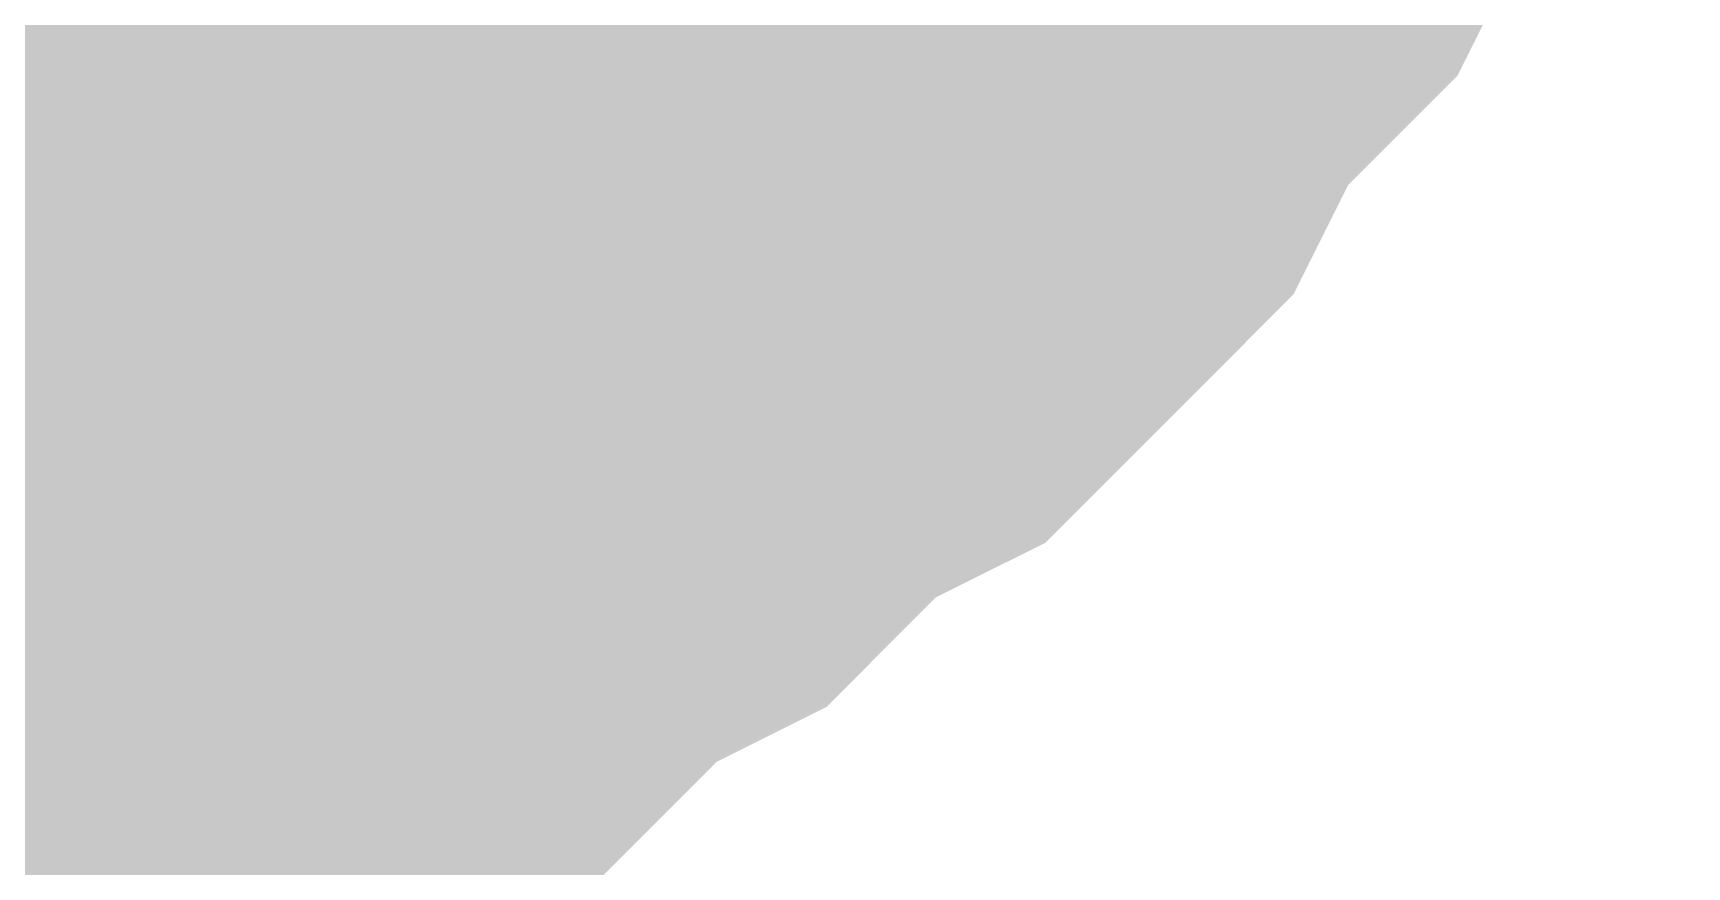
# Model space of a CAD drawing. Header units: inches. Extents: x 0 to 841, y 0 to 594.
# Drawn here: x 257.691 to 258.37, y 116.644 to 116.986 of the extents above; entities that cross this region are included whole.
import ezdxf

# ---------------------------------------------------------------- set-up
doc = ezdxf.new("R2010")
doc.units = ezdxf.units.IN
doc.layers.add('Sheet', color=255, linetype='Continuous')

msp = doc.modelspace()

# ---------------------------------------------------------------- linework, layer by layer
at = {"layer": 'Sheet'}
for points in [[(257.52369, 112.49796, 0.7493, 0.7493, 0), (257.52369, 117.48389, 0.7493, 0.7493, 0)], [(258.21988, 117.16946, 0.29972, 0.29972, 0), (258.19742, 117.12455, 0.29972, 0.29972, 0), (258.17496, 117.10209, 0.29972, 0.29972, 0), (258.1525, 117.05717, 0.29972, 0.29972, 0), (258.13005, 117.03471, 0.29972, 0.29972, 0), (258.10759, 117.01225, 0.29972, 0.29972, 0), (258.08513, 116.96733, 0.29972, 0.29972, 0), (258.06267, 116.94487, 0.29972, 0.29972, 0), (258.04022, 116.92241, 0.29972, 0.29972, 0), (258.01776, 116.89995, 0.29972, 0.29972, 0), (257.97284, 116.8775, 0.29972, 0.29972, 0), (257.95038, 116.85504, 0.29972, 0.29972, 0), (257.92793, 116.83258, 0.29972, 0.29972, 0), (257.88301, 116.81012, 0.29972, 0.29972, 0), (257.86055, 116.78766, 0.29972, 0.29972, 0), (257.81564, 116.78766, 0.29972, 0.29972, 0), (257.79318, 116.7652, 0.29972, 0.29972, 0), (257.74826, 116.7652, 0.29972, 0.29972, 0), (257.72581, 116.74274, 0.29972, 0.29972, 0), (257.68089, 116.74274, 0.29972, 0.29972, 0), (257.63598, 116.72028, 0.29972, 0.29972, 0), (257.61352, 116.72028, 0.29972, 0.29972, 0), (257.5686, 116.72028, 0.29972, 0.29972, 0), (257.52369, 116.72028, 0.29972, 0.29972, 0)], [(258.21988, 117.16946, 0.29972, 0.29972, 0), (258.19742, 117.12455, 0.29972, 0.29972, 0), (258.17496, 117.10209, 0.29972, 0.29972, 0), (258.1525, 117.05717, 0.29972, 0.29972, 0), (258.13005, 117.03471, 0.29972, 0.29972, 0), (258.10759, 117.01225, 0.29972, 0.29972, 0), (258.08513, 116.96733, 0.29972, 0.29972, 0), (258.06267, 116.94487, 0.29972, 0.29972, 0), (258.04022, 116.92241, 0.29972, 0.29972, 0), (258.01776, 116.89995, 0.29972, 0.29972, 0), (257.97284, 116.8775, 0.29972, 0.29972, 0), (257.95038, 116.85504, 0.29972, 0.29972, 0), (257.92793, 116.83258, 0.29972, 0.29972, 0), (257.88301, 116.81012, 0.29972, 0.29972, 0), (257.86055, 116.78766, 0.29972, 0.29972, 0), (257.81564, 116.78766, 0.29972, 0.29972, 0), (257.79318, 116.7652, 0.29972, 0.29972, 0), (257.74826, 116.7652, 0.29972, 0.29972, 0), (257.72581, 116.74274, 0.29972, 0.29972, 0), (257.68089, 116.74274, 0.29972, 0.29972, 0), (257.63598, 116.72028, 0.29972, 0.29972, 0), (257.61352, 116.72028, 0.29972, 0.29972, 0), (257.5686, 116.72028, 0.29972, 0.29972, 0), (257.52369, 116.72028, 0.29972, 0.29972, 0)], [(258.21988, 117.16946, 0.29972, 0.29972, 0), (258.19742, 117.12455, 0.29972, 0.29972, 0), (258.17496, 117.10209, 0.29972, 0.29972, 0), (258.1525, 117.05717, 0.29972, 0.29972, 0), (258.13005, 117.03471, 0.29972, 0.29972, 0), (258.10759, 117.01225, 0.29972, 0.29972, 0), (258.08513, 116.96733, 0.29972, 0.29972, 0), (258.06267, 116.94487, 0.29972, 0.29972, 0), (258.04022, 116.92241, 0.29972, 0.29972, 0), (258.01776, 116.89995, 0.29972, 0.29972, 0), (257.97284, 116.8775, 0.29972, 0.29972, 0), (257.95038, 116.85504, 0.29972, 0.29972, 0), (257.92793, 116.83258, 0.29972, 0.29972, 0), (257.88301, 116.81012, 0.29972, 0.29972, 0), (257.86055, 116.78766, 0.29972, 0.29972, 0), (257.81564, 116.78766, 0.29972, 0.29972, 0), (257.79318, 116.7652, 0.29972, 0.29972, 0), (257.74826, 116.7652, 0.29972, 0.29972, 0), (257.72581, 116.74274, 0.29972, 0.29972, 0), (257.68089, 116.74274, 0.29972, 0.29972, 0), (257.63598, 116.72028, 0.29972, 0.29972, 0), (257.61352, 116.72028, 0.29972, 0.29972, 0), (257.5686, 116.72028, 0.29972, 0.29972, 0), (257.52369, 116.72028, 0.29972, 0.29972, 0)], [(258.21988, 117.16946, 0.29972, 0.29972, 0), (258.19742, 117.12455, 0.29972, 0.29972, 0), (258.17496, 117.10209, 0.29972, 0.29972, 0), (258.1525, 117.05717, 0.29972, 0.29972, 0), (258.13005, 117.03471, 0.29972, 0.29972, 0), (258.10759, 117.01225, 0.29972, 0.29972, 0), (258.08513, 116.96733, 0.29972, 0.29972, 0), (258.06267, 116.94487, 0.29972, 0.29972, 0), (258.04022, 116.92241, 0.29972, 0.29972, 0), (258.01776, 116.89995, 0.29972, 0.29972, 0), (257.97284, 116.8775, 0.29972, 0.29972, 0), (257.95038, 116.85504, 0.29972, 0.29972, 0), (257.92793, 116.83258, 0.29972, 0.29972, 0), (257.88301, 116.81012, 0.29972, 0.29972, 0), (257.86055, 116.78766, 0.29972, 0.29972, 0), (257.81564, 116.78766, 0.29972, 0.29972, 0), (257.79318, 116.7652, 0.29972, 0.29972, 0), (257.74826, 116.7652, 0.29972, 0.29972, 0), (257.72581, 116.74274, 0.29972, 0.29972, 0), (257.68089, 116.74274, 0.29972, 0.29972, 0), (257.63598, 116.72028, 0.29972, 0.29972, 0), (257.61352, 116.72028, 0.29972, 0.29972, 0), (257.5686, 116.72028, 0.29972, 0.29972, 0), (257.52369, 116.72028, 0.29972, 0.29972, 0)], [(258.21988, 117.16946, 0.29972, 0.29972, 0), (258.19742, 117.12455, 0.29972, 0.29972, 0), (258.17496, 117.10209, 0.29972, 0.29972, 0), (258.1525, 117.05717, 0.29972, 0.29972, 0), (258.13005, 117.03471, 0.29972, 0.29972, 0), (258.10759, 117.01225, 0.29972, 0.29972, 0), (258.08513, 116.96733, 0.29972, 0.29972, 0), (258.06267, 116.94487, 0.29972, 0.29972, 0), (258.04022, 116.92241, 0.29972, 0.29972, 0), (258.01776, 116.89995, 0.29972, 0.29972, 0), (257.97284, 116.8775, 0.29972, 0.29972, 0), (257.95038, 116.85504, 0.29972, 0.29972, 0), (257.92793, 116.83258, 0.29972, 0.29972, 0), (257.88301, 116.81012, 0.29972, 0.29972, 0), (257.86055, 116.78766, 0.29972, 0.29972, 0), (257.81564, 116.78766, 0.29972, 0.29972, 0), (257.79318, 116.7652, 0.29972, 0.29972, 0), (257.74826, 116.7652, 0.29972, 0.29972, 0), (257.72581, 116.74274, 0.29972, 0.29972, 0), (257.68089, 116.74274, 0.29972, 0.29972, 0), (257.63598, 116.72028, 0.29972, 0.29972, 0), (257.61352, 116.72028, 0.29972, 0.29972, 0), (257.5686, 116.72028, 0.29972, 0.29972, 0), (257.52369, 116.72028, 0.29972, 0.29972, 0)], [(257.86055, 117.14701, 0.29972, 0.29972, 0), (257.86055, 117.12455, 0.29972, 0.29972, 0), (257.8381, 117.10209, 0.29972, 0.29972, 0), (257.81564, 117.07963, 0.29972, 0.29972, 0), (257.79318, 117.07963, 0.29972, 0.29972, 0), (257.77072, 117.05717, 0.29972, 0.29972, 0), (257.74826, 117.05717, 0.29972, 0.29972, 0), (257.72581, 117.03471, 0.29972, 0.29972, 0), (257.72581, 117.03471, 0.29972, 0.29972, 0), (257.70335, 117.01225, 0.29972, 0.29972, 0), (257.65843, 117.01225, 0.29972, 0.29972, 0), (257.63598, 117.01225, 0.29972, 0.29972, 0), (257.61352, 116.98979, 0.29972, 0.29972, 0), (257.59106, 116.98979, 0.29972, 0.29972, 0), (257.5686, 116.98979, 0.29972, 0.29972, 0), (257.54614, 116.98979, 0.29972, 0.29972, 0), (257.52369, 116.98979, 0.29972, 0.29972, 0)], [(257.86055, 117.14701, 0.29972, 0.29972, 0), (257.86055, 117.12455, 0.29972, 0.29972, 0), (257.8381, 117.10209, 0.29972, 0.29972, 0), (257.81564, 117.07963, 0.29972, 0.29972, 0), (257.79318, 117.07963, 0.29972, 0.29972, 0), (257.77072, 117.05717, 0.29972, 0.29972, 0), (257.74826, 117.05717, 0.29972, 0.29972, 0), (257.72581, 117.03471, 0.29972, 0.29972, 0), (257.72581, 117.03471, 0.29972, 0.29972, 0), (257.70335, 117.01225, 0.29972, 0.29972, 0), (257.65843, 117.01225, 0.29972, 0.29972, 0), (257.63598, 117.01225, 0.29972, 0.29972, 0), (257.61352, 116.98979, 0.29972, 0.29972, 0), (257.59106, 116.98979, 0.29972, 0.29972, 0), (257.5686, 116.98979, 0.29972, 0.29972, 0), (257.54614, 116.98979, 0.29972, 0.29972, 0), (257.52369, 116.98979, 0.29972, 0.29972, 0)], [(257.86055, 117.14701, 0.29972, 0.29972, 0), (257.86055, 117.12455, 0.29972, 0.29972, 0), (257.8381, 117.10209, 0.29972, 0.29972, 0), (257.81564, 117.07963, 0.29972, 0.29972, 0), (257.79318, 117.07963, 0.29972, 0.29972, 0), (257.77072, 117.05717, 0.29972, 0.29972, 0), (257.74826, 117.05717, 0.29972, 0.29972, 0), (257.72581, 117.03471, 0.29972, 0.29972, 0), (257.72581, 117.03471, 0.29972, 0.29972, 0), (257.70335, 117.01225, 0.29972, 0.29972, 0), (257.65843, 117.01225, 0.29972, 0.29972, 0), (257.63598, 117.01225, 0.29972, 0.29972, 0), (257.61352, 116.98979, 0.29972, 0.29972, 0), (257.59106, 116.98979, 0.29972, 0.29972, 0), (257.5686, 116.98979, 0.29972, 0.29972, 0), (257.54614, 116.98979, 0.29972, 0.29972, 0), (257.52369, 116.98979, 0.29972, 0.29972, 0)], [(258.1525, 117.05717, 0.09906, 0.09906, 0), (258.13005, 117.03471, 0.09906, 0.09906, 0), (258.10759, 117.01225, 0.09906, 0.09906, 0), (258.08513, 116.96733, 0.09906, 0.09906, 0), (258.06267, 116.94487, 0.09906, 0.09906, 0), (258.04022, 116.92241, 0.09906, 0.09906, 0), (258.01776, 116.89995, 0.09906, 0.09906, 0), (257.97284, 116.8775, 0.09906, 0.09906, 0), (257.95038, 116.85504, 0.09906, 0.09906, 0), (257.92793, 116.83258, 0.09906, 0.09906, 0), (257.88301, 116.81012, 0.09906, 0.09906, 0), (257.86055, 116.78766, 0.09906, 0.09906, 0), (257.81564, 116.78766, 0.09906, 0.09906, 0), (257.79318, 116.7652, 0.09906, 0.09906, 0), (257.74826, 116.7652, 0.09906, 0.09906, 0), (257.72581, 116.74274, 0.09906, 0.09906, 0), (257.68089, 116.74274, 0.09906, 0.09906, 0), (257.63598, 116.72028, 0.09906, 0.09906, 0)], [(258.1525, 117.05717, 0.09906, 0.09906, 0), (258.13005, 117.03471, 0.09906, 0.09906, 0), (258.10759, 117.01225, 0.09906, 0.09906, 0), (258.08513, 116.96733, 0.09906, 0.09906, 0), (258.06267, 116.94487, 0.09906, 0.09906, 0), (258.04022, 116.92241, 0.09906, 0.09906, 0), (258.01776, 116.89995, 0.09906, 0.09906, 0), (257.97284, 116.8775, 0.09906, 0.09906, 0), (257.95038, 116.85504, 0.09906, 0.09906, 0), (257.92793, 116.83258, 0.09906, 0.09906, 0), (257.88301, 116.81012, 0.09906, 0.09906, 0), (257.86055, 116.78766, 0.09906, 0.09906, 0), (257.81564, 116.78766, 0.09906, 0.09906, 0), (257.79318, 116.7652, 0.09906, 0.09906, 0), (257.74826, 116.7652, 0.09906, 0.09906, 0), (257.72581, 116.74274, 0.09906, 0.09906, 0), (257.68089, 116.74274, 0.09906, 0.09906, 0), (257.63598, 116.72028, 0.09906, 0.09906, 0)], [(258.1525, 117.05717, 0.09906, 0.09906, 0), (258.13005, 117.03471, 0.09906, 0.09906, 0), (258.10759, 117.01225, 0.09906, 0.09906, 0), (258.08513, 116.96733, 0.09906, 0.09906, 0), (258.06267, 116.94487, 0.09906, 0.09906, 0), (258.04022, 116.92241, 0.09906, 0.09906, 0), (258.01776, 116.89995, 0.09906, 0.09906, 0), (257.97284, 116.8775, 0.09906, 0.09906, 0), (257.95038, 116.85504, 0.09906, 0.09906, 0), (257.92793, 116.83258, 0.09906, 0.09906, 0), (257.88301, 116.81012, 0.09906, 0.09906, 0), (257.86055, 116.78766, 0.09906, 0.09906, 0), (257.81564, 116.78766, 0.09906, 0.09906, 0), (257.79318, 116.7652, 0.09906, 0.09906, 0), (257.74826, 116.7652, 0.09906, 0.09906, 0), (257.72581, 116.74274, 0.09906, 0.09906, 0), (257.68089, 116.74274, 0.09906, 0.09906, 0), (257.63598, 116.72028, 0.09906, 0.09906, 0)], [(258.1525, 117.05717, 0.09906, 0.09906, 0), (258.13005, 117.03471, 0.09906, 0.09906, 0), (258.10759, 117.01225, 0.09906, 0.09906, 0), (258.08513, 116.96733, 0.09906, 0.09906, 0), (258.06267, 116.94487, 0.09906, 0.09906, 0), (258.04022, 116.92241, 0.09906, 0.09906, 0), (258.01776, 116.89995, 0.09906, 0.09906, 0), (257.97284, 116.8775, 0.09906, 0.09906, 0), (257.95038, 116.85504, 0.09906, 0.09906, 0), (257.92793, 116.83258, 0.09906, 0.09906, 0), (257.88301, 116.81012, 0.09906, 0.09906, 0), (257.86055, 116.78766, 0.09906, 0.09906, 0), (257.81564, 116.78766, 0.09906, 0.09906, 0), (257.79318, 116.7652, 0.09906, 0.09906, 0), (257.74826, 116.7652, 0.09906, 0.09906, 0), (257.72581, 116.74274, 0.09906, 0.09906, 0), (257.68089, 116.74274, 0.09906, 0.09906, 0), (257.63598, 116.72028, 0.09906, 0.09906, 0)], [(258.1525, 117.05717, 0.09906, 0.09906, 0), (258.13005, 117.03471, 0.09906, 0.09906, 0), (258.10759, 117.01225, 0.09906, 0.09906, 0), (258.08513, 116.96733, 0.09906, 0.09906, 0), (258.06267, 116.94487, 0.09906, 0.09906, 0), (258.04022, 116.92241, 0.09906, 0.09906, 0), (258.01776, 116.89995, 0.09906, 0.09906, 0), (257.97284, 116.8775, 0.09906, 0.09906, 0), (257.95038, 116.85504, 0.09906, 0.09906, 0), (257.92793, 116.83258, 0.09906, 0.09906, 0), (257.88301, 116.81012, 0.09906, 0.09906, 0), (257.86055, 116.78766, 0.09906, 0.09906, 0), (257.81564, 116.78766, 0.09906, 0.09906, 0), (257.79318, 116.7652, 0.09906, 0.09906, 0), (257.74826, 116.7652, 0.09906, 0.09906, 0), (257.72581, 116.74274, 0.09906, 0.09906, 0), (257.68089, 116.74274, 0.09906, 0.09906, 0), (257.63598, 116.72028, 0.09906, 0.09906, 0)], [(257.74826, 117.05717, 0.09906, 0.09906, 0), (257.72581, 117.03471, 0.09906, 0.09906, 0), (257.72581, 117.03471, 0.09906, 0.09906, 0), (257.70335, 117.01225, 0.09906, 0.09906, 0), (257.65843, 117.01225, 0.09906, 0.09906, 0), (257.63598, 117.01225, 0.09906, 0.09906, 0)], [(257.74826, 117.05717, 0.09906, 0.09906, 0), (257.72581, 117.03471, 0.09906, 0.09906, 0), (257.72581, 117.03471, 0.09906, 0.09906, 0), (257.70335, 117.01225, 0.09906, 0.09906, 0), (257.65843, 117.01225, 0.09906, 0.09906, 0), (257.63598, 117.01225, 0.09906, 0.09906, 0)], [(257.74826, 117.05717, 0.09906, 0.09906, 0), (257.72581, 117.03471, 0.09906, 0.09906, 0), (257.72581, 117.03471, 0.09906, 0.09906, 0), (257.70335, 117.01225, 0.09906, 0.09906, 0), (257.65843, 117.01225, 0.09906, 0.09906, 0), (257.63598, 117.01225, 0.09906, 0.09906, 0)]]:
    msp.add_lwpolyline(points, format="xyseb", dxfattribs=at)

doc.saveas('drawing.dxf')
